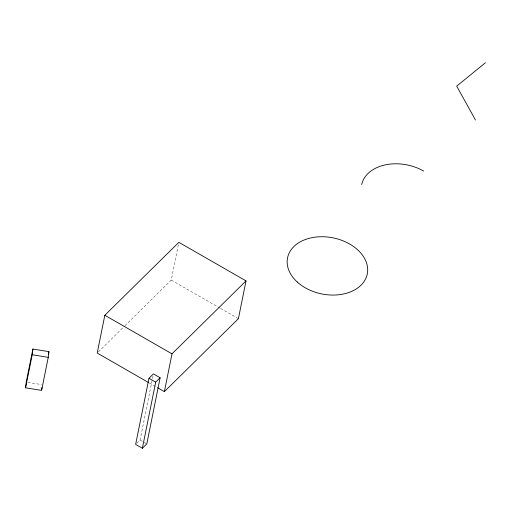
<?xml version="1.0" encoding="UTF-8"?>
<svg xmlns="http://www.w3.org/2000/svg" width="511" height="511" viewBox="0 0 511 511"><rect width="100%" height="100%" fill="white"/><g stroke="black" fill="none" stroke-linecap="round" stroke-linejoin="round"><path stroke-width="0.38" stroke-dasharray="2.56 1.92" d="M124.901 325.769L171.236 280.111L178.543 243.868M136.756 443.305L140.084 440.022L152.316 379.347M152.476 378.568L152.949 376.237M98.342 351.938L124.333 326.325M27.754 382.369L41.512 384.579M171.236 280.111L219.902 308.056M220.586 308.452L238.407 318.685M149.301 382.969L155.472 386.514M140.084 440.022L146.804 443.88"/><path stroke-width="0.77" d="M25.55 387.817L26.227 382.126L32.896 349.064L48.941 351.638L48.264 357.33L41.602 390.391L25.55 387.817L32.219 354.755L32.896 349.064M41.685 389.676L41.94 387.542M48.321 354.717L48.941 351.638M157.529 387.696L164.382 391.63L238.407 318.685L246.027 280.903L178.856 242.329L104.825 315.268L97.211 353.05L148.618 382.579M148.976 378.281L135.645 444.398L142.358 448.256L146.804 443.88L160.135 377.763L153.415 373.905L148.976 378.281L155.695 382.139L142.358 448.256M164.382 391.63L172.003 353.848L246.027 280.903M155.695 382.139L160.135 377.763M485.45 62.744L456.693 86.135L475.473 120.015M32.219 354.755L48.264 357.33M104.825 315.268L172.003 353.848M361.667 184.522A40.669 28.603 11.4 0 1 423.657 171.07M297.281 282.046A40.669 28.603 11.4 0 0 365.614 278.865A40.669 28.603 11.4 0 0 319.375 236.785A40.669 28.603 11.4 0 0 297.281 282.046"/></g></svg>
